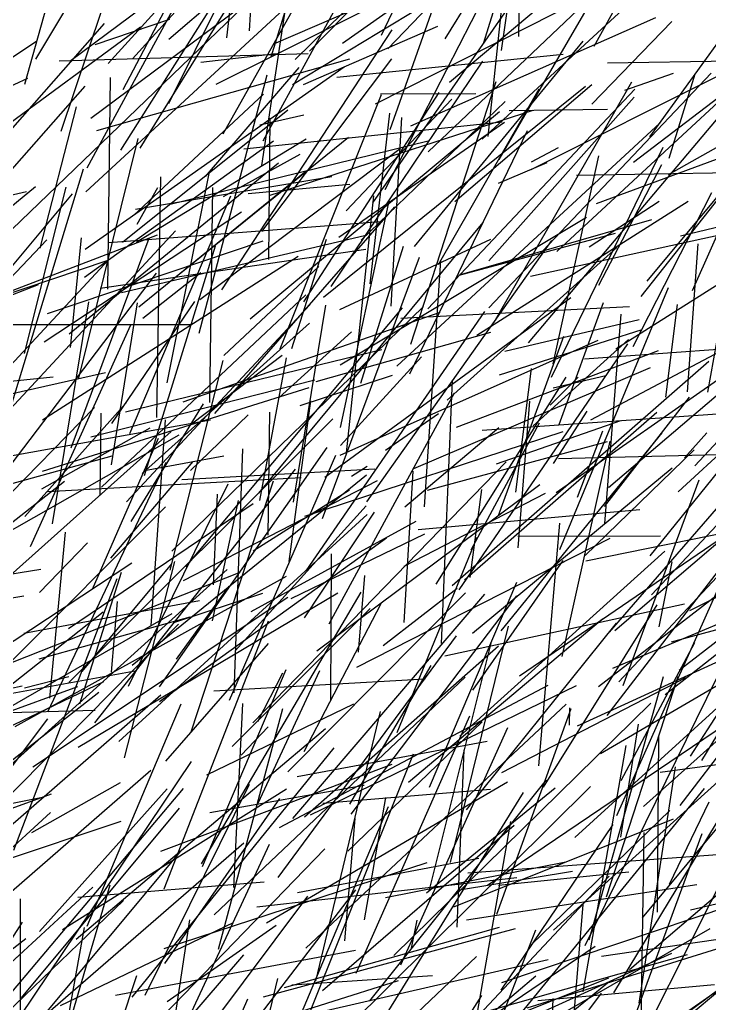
# Model space of a CAD drawing. Header units: metres. Extents: x 0 to 1019, y 0 to 619.
# Drawn here: x 414.9 to 465.7, y 482.3 to 554.7 of the extents above; entities that cross this region are included whole.
import ezdxf

# ---------------------------------------------------------------- set-up
doc = ezdxf.new("R2010")
doc.units = ezdxf.units.M

msp = doc.modelspace()

# ---------------------------------------------------------------- linework, layer by layer
at = {"color": 225}
for p, q in [((442.046, 552.544), (460.387, 571.81)), ((442.286, 533.599), (443.071, 547.486))]:
    msp.add_line(p, q, dxfattribs=at)
at = {"color": 11}
for p, q in [((446.253, 553.282), (457.627, 571.743)), ((429.243, 488.763), (447.718, 506.27)), ((413.572, 489.832), (424.582, 499.436))]:
    msp.add_line(p, q, dxfattribs=at)
at = {"color": 203}
for p, q in [((430.18, 553.36), (432.199, 570.921)), ((398.019, 542.352), (415.521, 550.401)), ((439.76, 507.019), (458.418, 516.51))]:
    msp.add_line(p, q, dxfattribs=at)
at = {"color": 33}
msp.add_line((435.21, 551.769), (455.021, 571.224), dxfattribs=at)
at = {"color": 197}
for p, q in [((423.222, 551.808), (440.428, 570.855)), ((431.853, 553.889), (432.718, 570.132)), ((454.474, 537.636), (470.048, 552.065)), ((460.687, 534.313), (470.053, 546.167))]:
    msp.add_line(p, q, dxfattribs=at)
at = {"color": 130}
for p, q in [((415.301, 549.942), (420.12, 567.072)), ((429.931, 541.672), (435.583, 544.79))]:
    msp.add_line(p, q, dxfattribs=at)
at = {"color": 249}
for p, q in [((416.109, 551.794), (424.776, 566.282)), ((458.753, 509.715), (470.676, 519.913))]:
    msp.add_line(p, q, dxfattribs=at)
at = {"color": 118}
for p, q in [((438.706, 552.974), (457.71, 566.369)), ((416.358, 507.617), (427.467, 510.72)), ((410.355, 491.937), (425.33, 504.985))]:
    msp.add_line(p, q, dxfattribs=at)
at = {"color": 57}
for p, q in [((418.623, 551.634), (437.259, 565.548)), ((413.477, 499.114), (430.196, 514.195))]:
    msp.add_line(p, q, dxfattribs=at)
at = {"color": 227}
msp.add_line((451.678, 553.459), (451.897, 565.448), dxfattribs=at)
at = {"color": 216}
for p, q in [((423.794, 545.234), (436.025, 564.99)), ((447.348, 501.936), (462.445, 515.568)), ((399.234, 498.33), (419.214, 505.577))]:
    msp.add_line(p, q, dxfattribs=at)
at = {"color": 171}
for p, q in [((432.859, 545.781), (443.321, 564.936)), ((437.289, 534.269), (456.592, 549.793)), ((422.423, 534.619), (440.317, 538.806))]:
    msp.add_line(p, q, dxfattribs=at)
at = {"color": 239}
for p, q in [((432.762, 543.972), (435.705, 563.54)), ((441.862, 522.997), (445.766, 525.69)), ((446.566, 479.425), (458.304, 484.134))]:
    msp.add_line(p, q, dxfattribs=at)
at = {"color": 36}
for p, q in [((450.414, 552.427), (451.987, 563.534)), ((438.543, 524.672), (442.147, 541.468)), ((416.738, 530.969), (431.251, 540.553)), ((435.878, 500.802), (441.535, 511.701)), ((434.191, 478.04), (442.084, 496.74)), ((444.9, 477.769), (462.953, 485.938))]:
    msp.add_line(p, q, dxfattribs=at)
at = {"color": 2}
msp.add_line((422.548, 549.569), (429.466, 562.732), dxfattribs=at)
at = {"color": 242}
for p, q in [((436.274, 552.393), (446.175, 562.475)), ((426.962, 526.555), (445.887, 533.16)), ((450.137, 479.427), (465.365, 498.073)), ((434.416, 483.429), (450.256, 487.858))]:
    msp.add_line(p, q, dxfattribs=at)
at = {"color": 141}
for p, q in [((445.005, 544.974), (463.249, 562.298)), ((438.424, 538.685), (450.634, 547.159)), ((437.232, 517.973), (444.378, 537.21))]:
    msp.add_line(p, q, dxfattribs=at)
at = {"color": 40}
for p, q in [((449.104, 553.021), (452.193, 562.901)), ((425.285, 478.399), (442.809, 483.939))]:
    msp.add_line(p, q, dxfattribs=at)
at = {"color": 186}
for p, q in [((461.32, 546.067), (473.117, 562.389)), ((432.615, 519.295), (434.575, 529.788)), ((440.965, 474.198), (452.945, 484.284))]:
    msp.add_line(p, q, dxfattribs=at)
at = {"color": 209}
for p, q in [((425.896, 553.267), (435.589, 561.616)), ((452.611, 544.229), (454.6, 545.282)), ((429.963, 529.979), (436.952, 536.518)), ((414.487, 493.532), (422.098, 513.531))]:
    msp.add_line(p, q, dxfattribs=at)
at = {"color": 107}
msp.add_line((425.901, 548.53), (432.422, 561.622), dxfattribs=at)
at = {"color": 167}
for p, q in [((442.202, 546.618), (447.541, 561.759)), ((457.065, 548.472), (462.954, 554.567))]:
    msp.add_line(p, q, dxfattribs=at)
at = {"color": 172}
for p, q in [((448.979, 545.906), (466.253, 561.844)), ((418.513, 509.851), (432.13, 519.06))]:
    msp.add_line(p, q, dxfattribs=at)
at = {"color": 138}
msp.add_line((421.435, 551.484), (429.411, 560.242), dxfattribs=at)
at = {"color": 54}
for p, q in [((435.021, 549.922), (451.943, 560.224)), ((464.334, 489.134), (475.105, 491.698)), ((430.621, 470.416), (433.94, 484.089))]:
    msp.add_line(p, q, dxfattribs=at)
at = {"color": 170}
msp.add_line((440.922, 541.222), (454.129, 560.229), dxfattribs=at)
at = {"color": 144}
for p, q in [((441.566, 553.564), (444.689, 560.161)), ((408.47, 476.266), (422.561, 489.839))]:
    msp.add_line(p, q, dxfattribs=at)
at = {"color": 132}
for p, q in [((441.846, 542.2), (451.104, 560.242)), ((462.918, 508.882), (482.837, 514.301))]:
    msp.add_line(p, q, dxfattribs=at)
at = {"color": 241}
for p, q in [((449.416, 546.093), (450.895, 560.133)), ((462.764, 544.493), (464.659, 550.717))]:
    msp.add_line(p, q, dxfattribs=at)
at = {"color": 173}
for p, q in [((420.163, 547.457), (436.733, 559.783)), ((456.61, 514.847), (469.837, 517.526)), ((462.101, 499.28), (475.656, 501.128)), ((458.436, 476.453), (465.194, 494.773))]:
    msp.add_line(p, q, dxfattribs=at)
at = {"color": 78}
for p, q in [((429.897, 546.289), (437.523, 559.836)), ((435.853, 533.928), (445.814, 549.341))]:
    msp.add_line(p, q, dxfattribs=at)
at = {"color": 168}
for p, q in [((446.585, 550.109), (457.988, 559.677)), ((459.201, 494.486), (460.502, 502.813))]:
    msp.add_line(p, q, dxfattribs=at)
at = {"color": 70}
for p, q in [((429.401, 549.946), (447.877, 559.171)), ((433.434, 551.962), (435.19, 557.603)), ((419.755, 537.798), (438.81, 551.231)), ((404.024, 517.707), (421.726, 522.578)), ((425.39, 471.921), (439.671, 490.601))]:
    msp.add_line(p, q, dxfattribs=at)
at = {"color": 98}
for p, q in [((414.373, 539.283), (434.072, 558.255)), ((421.721, 524.951), (427.821, 533.939)), ((436.026, 514.104), (449.172, 533.198))]:
    msp.add_line(p, q, dxfattribs=at)
at = {"color": 53}
for p, q in [((419.794, 542.031), (437.17, 558.066)), ((419.887, 543.796), (426.942, 556.8)), ((423.145, 517.751), (428.45, 526.395)), ((434.92, 512.068), (444.764, 516.843))]:
    msp.add_line(p, q, dxfattribs=at)
at = {"color": 177}
for p, q in [((441.137, 548.51), (460.734, 558.436)), ((405.869, 531.733), (421.374, 536.958)), ((458.292, 520.238), (468.199, 528.689))]:
    msp.add_line(p, q, dxfattribs=at)
at = {"color": 151}
for p, q in [((457.229, 552.751), (459.519, 556.907)), ((432.762, 539.104), (442.319, 551.814))]:
    msp.add_line(p, q, dxfattribs=at)
at = {"color": 140}
for p, q in [((450.23, 544.407), (456.985, 555.985)), ((433.63, 552.927), (439.68, 555.527)), ((425.796, 527.945), (428.887, 543.373))]:
    msp.add_line(p, q, dxfattribs=at)
at = {"color": 51}
for p, q in [((417.97, 546.488), (420.974, 555.413)), ((448.178, 515.662), (453.213, 525))]:
    msp.add_line(p, q, dxfattribs=at)
at = {"color": 148}
for p, q in [((422.381, 545.093), (428.8, 555.263)), ((416.608, 521.449), (436.252, 527.61)), ((419.363, 504.307), (422.424, 513.998)), ((458.609, 506.949), (475.639, 514.088)), ((407.371, 500.152), (426.155, 510.967))]:
    msp.add_line(p, q, dxfattribs=at)
at = {"color": 160}
for p, q in [((461.132, 535.433), (477.458, 555.087)), ((460.852, 496.748), (478.25, 512.348)), ((415.892, 499.666), (434.683, 512.156)), ((441.794, 481.2), (452.014, 497.792))]:
    msp.add_line(p, q, dxfattribs=at)
at = {"color": 133}
msp.add_line((413.699, 545.933), (421.182, 554.425), dxfattribs=at)
at = {"color": 198}
for p, q in [((420.472, 552.876), (425.99, 554.748)), ((450.644, 530.278), (460.552, 532.612)), ((447.685, 513.454), (461.852, 525.803)), ((452.851, 479.394), (458.208, 483.766))]:
    msp.add_line(p, q, dxfattribs=at)
at = {"color": 189}
for p, q in [((443.729, 546.871), (461.77, 554.856)), ((446.966, 541.31), (457.053, 549.936)), ((442.732, 502.207), (448.62, 516.577)), ((435.992, 486.314), (455.162, 504.293))]:
    msp.add_line(p, q, dxfattribs=at)
at = {"color": 72}
for p, q in [((408.9, 543.203), (423.815, 554.18)), ((438.271, 550.459), (454.948, 552.163)), ((452.394, 530.889), (466.233, 547.316)), ((420.161, 523.979), (436.655, 528.171)), ((461.443, 512.328), (475.923, 527.827))]:
    msp.add_line(p, q, dxfattribs=at)
at = {"color": 206}
for p, q in [((429.811, 534.802), (442.345, 553.945)), ((430.711, 505.132), (431.369, 523.088))]:
    msp.add_line(p, q, dxfattribs=at)
at = {"color": 46}
for p, q in [((435.834, 549.919), (445.709, 554.221)), ((423.948, 521.282), (436.276, 532.353)), ((445.088, 490.517), (449.643, 508.781))]:
    msp.add_line(p, q, dxfattribs=at)
at = {"color": 113}
for p, q in [((460.118, 544.214), (472.996, 554.014)), ((436.136, 481.221), (443.921, 500.626))]:
    msp.add_line(p, q, dxfattribs=at)
at = {"color": 237}
for p, q in [((396.389, 539.866), (416.191, 553.144)), ((444.95, 520.053), (458.2, 523.63))]:
    msp.add_line(p, q, dxfattribs=at)
at = {"color": 17}
for p, q in [((444, 537.994), (456.417, 553.125)), ((452.593, 543.666), (466.618, 550.677))]:
    msp.add_line(p, q, dxfattribs=at)
at = {"color": 31}
for p, q in [((462.703, 543.299), (480.228, 553.234)), ((459.042, 505.944), (476.629, 524.732)), ((460.785, 488.539), (473.865, 504.295)), ((414.969, 481.295), (427.583, 500.054)), ((432.38, 489.36), (451.546, 491.518))]:
    msp.add_line(p, q, dxfattribs=at)
at = {"color": 45}
msp.add_line((464.462, 534.75), (472.617, 553.116), dxfattribs=at)
at = {"color": 43}
for p, q in [((417.829, 551.67), (436.169, 552.218)), ((423.046, 524.214), (430.472, 541.732)), ((440.494, 519.196), (454.107, 538.437)), ((463.569, 496.812), (472.736, 508.831)), ((439.694, 484.481), (448.066, 503.433))]:
    msp.add_line(p, q, dxfattribs=at)
at = {"color": 244}
for p, q in [((428.268, 551.575), (433.801, 552.215)), ((450.195, 542.663), (453.78, 544.17)), ((423.587, 539.65), (425.09, 542.351))]:
    msp.add_line(p, q, dxfattribs=at)
at = {"color": 152}
msp.add_line((420.607, 546.542), (439.238, 551.813), dxfattribs=at)
at = {"color": 42}
for p, q in [((437.852, 535.059), (449.036, 551.64)), ((430.696, 490.779), (431.361, 504.348))]:
    msp.add_line(p, q, dxfattribs=at)
at = {"color": 56}
for p, q in [((458.209, 551.515), (473.736, 551.767)), ((428.2, 534.091), (442.94, 545.22))]:
    msp.add_line(p, q, dxfattribs=at)
at = {"color": 95}
for p, q in [((428.135, 531.622), (433.157, 550.647)), ((454.652, 524.876), (457.917, 533.873)), ((452.727, 524.792), (459.746, 531.15)), ((432.085, 502.907), (450.747, 522.141)), ((396.509, 511.083), (416.482, 514.226)), ((413.306, 506.957), (431.154, 514.008))]:
    msp.add_line(p, q, dxfattribs=at)
at = {"color": 80}
msp.add_line((428.606, 543.145), (435.508, 551.174), dxfattribs=at)
at = {"color": 55}
for p, q in [((449.463, 533.486), (465.854, 550.762)), ((446.242, 507.838), (463.879, 511.685)), ((443.15, 463.52), (457.776, 483.003))]:
    msp.add_line(p, q, dxfattribs=at)
at = {"color": 136}
for p, q in [((459.477, 549.504), (463.082, 550.758)), ((465.164, 500.137), (472.27, 511.908))]:
    msp.add_line(p, q, dxfattribs=at)
at = {"color": 254}
for p, q in [((421.406, 534.862), (421.621, 550.446)), ((417.138, 504.731), (418.291, 516.955)), ((431.227, 500.521), (433.223, 502.613))]:
    msp.add_line(p, q, dxfattribs=at)
at = {"color": 37}
for p, q in [((443.726, 530.809), (450.011, 550.143)), ((450.982, 548.003), (458.213, 548.098)), ((438.496, 533.351), (449.612, 538.524)), ((411.339, 522.061), (428.978, 525.237)), ((416.962, 519.954), (435.657, 520.99)), ((460.656, 477.357), (460.904, 494.829))]:
    msp.add_line(p, q, dxfattribs=at)
at = {"color": 24}
for p, q in [((449.858, 532.413), (459.992, 550.118)), ((457.992, 518.841), (464.245, 526.886)), ((430.782, 508.205), (440.445, 518.904)), ((417.835, 466.87), (423.54, 484.308))]:
    msp.add_line(p, q, dxfattribs=at)
at = {"color": 207}
msp.add_line((407.987, 536.436), (419.737, 549.793), dxfattribs=at)
at = {"color": 196}
for p, q in [((423.336, 540.299), (432.869, 549.226)), ((436.732, 483.888), (441.49, 503.746))]:
    msp.add_line(p, q, dxfattribs=at)
at = {"color": 58}
msp.add_line((434.099, 530.448), (441.562, 549.18), dxfattribs=at)
at = {"color": 38}
for p, q in [((441.502, 549.232), (448.511, 549.253)), ((458.892, 496.094), (467.815, 516.063))]:
    msp.add_line(p, q, dxfattribs=at)
at = {"color": 217}
msp.add_line((444.985, 533.412), (460.229, 549.583), dxfattribs=at)
at = {"color": 94}
for p, q in [((445.771, 536.676), (453.187, 549.605)), ((403.783, 501.873), (423.187, 514.708)), ((452.29, 481.921), (471.572, 487.919))]:
    msp.add_line(p, q, dxfattribs=at)
at = {"color": 87}
for p, q in [((438.955, 540.612), (446.743, 548.834)), ((456.853, 537.974), (462.016, 541.331))]:
    msp.add_line(p, q, dxfattribs=at)
at = {"color": 121}
msp.add_line((440.079, 538.455), (450.669, 548.67), dxfattribs=at)
at = {"color": 182}
for p, q in [((449.477, 536.93), (460.168, 548.992)), ((408.673, 529.742), (418.821, 541.867)), ((456.004, 519.528), (457.875, 524.412)), ((450.311, 478.891), (465.761, 487.768))]:
    msp.add_line(p, q, dxfattribs=at)
at = {"color": 71}
for p, q in [((416.424, 537.882), (419.116, 548.29)), ((415.218, 509.521), (428.172, 511.925))]:
    msp.add_line(p, q, dxfattribs=at)
at = {"color": 26}
for p, q in [((422.491, 538.319), (434.665, 548.06)), ((435.591, 526.28), (442.389, 528.508))]:
    msp.add_line(p, q, dxfattribs=at)
at = {"color": 176}
msp.add_line((431.891, 532.668), (450.262, 547.941), dxfattribs=at)
at = {"color": 14}
for p, q in [((433.297, 541.75), (452.735, 548.027)), ((434.957, 530.475), (437.527, 538.527)), ((453.994, 526.306), (456.062, 528.365)), ((448.978, 524.461), (468.711, 525.841))]:
    msp.add_line(p, q, dxfattribs=at)
at = {"color": 142}
for p, q in [((440.745, 535.235), (442.181, 547.817)), ((450.38, 509.691), (462.231, 524.273))]:
    msp.add_line(p, q, dxfattribs=at)
at = {"color": 153}
for p, q in [((431.42, 545.179), (450.459, 547.181)), ((437.406, 520.996), (455.523, 534.229))]:
    msp.add_line(p, q, dxfattribs=at)
at = {"color": 127}
for p, q in [((432.606, 546.957), (435.852, 547.692)), ((429.298, 525.702), (442.543, 540.912)), ((450.034, 522), (459.204, 525.188)), ((447.137, 487.861), (447.662, 500.933)), ((440.325, 488.401), (441.886, 497.42)), ((438.225, 473.514), (457.293, 486.474))]:
    msp.add_line(p, q, dxfattribs=at)
at = {"color": 247}
for p, q in [((433.278, 537.028), (433.361, 547.449)), ((425.685, 500.093), (433.236, 508.745))]:
    msp.add_line(p, q, dxfattribs=at)
at = {"color": 28}
for p, q in [((442.689, 529.182), (462.086, 547.099)), ((422.71, 525.806), (441.595, 530.4)), ((464.316, 500.46), (476.96, 520.085))]:
    msp.add_line(p, q, dxfattribs=at)
at = {"color": 92}
msp.add_line((457.39, 541.164), (473.173, 547.007), dxfattribs=at)
at = {"color": 44}
for p, q in [((443.66, 528.613), (452.318, 546.531)), ((435.924, 518.127), (454.939, 524.375)), ((464.284, 511.18), (468.13, 513.136)), ((434.677, 499.31), (447.754, 512.476))]:
    msp.add_line(p, q, dxfattribs=at)
at = {"color": 165}
msp.add_line((419.28, 528.296), (423.646, 545.956), dxfattribs=at)
at = {"color": 84}
msp.add_line((419.71, 535.725), (433.614, 545.784), dxfattribs=at)
at = {"color": 22}
for p, q in [((423.501, 538.312), (436.026, 545.914)), ((432.544, 519.824), (449.062, 539.772)), ((402.308, 483.792), (417.009, 503.198))]:
    msp.add_line(p, q, dxfattribs=at)
at = {"color": 12}
for p, q in [((425.904, 541.097), (445.016, 545.789)), ((437.72, 479.146), (456.95, 498.233))]:
    msp.add_line(p, q, dxfattribs=at)
at = {"color": 15}
for p, q in [((426.657, 535.954), (439.146, 546.043)), ((447.496, 535.966), (461.483, 539.982)), ((447.925, 491.856), (466.317, 493.224))]:
    msp.add_line(p, q, dxfattribs=at)
at = {"color": 65}
for p, q in [((454.098, 528.364), (462.307, 545.304)), ((418.075, 487.703), (434.565, 498.046))]:
    msp.add_line(p, q, dxfattribs=at)
at = {"color": 229}
for p, q in [((418.573, 531.571), (433.973, 544.168)), ((463.888, 522.424), (465.52, 524.261))]:
    msp.add_line(p, q, dxfattribs=at)
at = {"color": 178}
msp.add_line((454.221, 529.343), (457.561, 544.664), dxfattribs=at)
at = {"color": 175}
for p, q in [((413.866, 524.779), (419.623, 543.713)), ((444.728, 518.822), (445.939, 536.969)), ((428.315, 492.539), (440.069, 512.539))]:
    msp.add_line(p, q, dxfattribs=at)
at = {"color": 101}
msp.add_line((423.693, 533.546), (435.888, 543.468), dxfattribs=at)
at = {"color": 81}
for p, q in [((455.92, 543.257), (474.673, 543.559)), ((416.389, 512.503), (419.921, 516.181)), ((401.828, 503.366), (420.477, 503.837))]:
    msp.add_line(p, q, dxfattribs=at)
at = {"color": 180}
for p, q in [((457.576, 535.144), (462.219, 544.027)), ((456.562, 515.238), (464.591, 523.009))]:
    msp.add_line(p, q, dxfattribs=at)
at = {"color": 123}
msp.add_line((423.464, 540.754), (437.908, 543.162), dxfattribs=at)
at = {"color": 96}
msp.add_line((425.031, 525.392), (425.314, 543.132), dxfattribs=at)
at = {"color": 19}
for p, q in [((463.598, 538.771), (479.508, 542.67)), ((431.752, 541.902), (439.247, 542.59)), ((439.231, 496.926), (445.227, 507.14))]:
    msp.add_line(p, q, dxfattribs=at)
at = {"color": 7}
for p, q in [((397.47, 537.912), (415.416, 542.044)), ((451.633, 515.795), (452.494, 526.6)), ((419.904, 487.929), (426.826, 504.305)), ((434.959, 483.625), (445.328, 484.297))]:
    msp.add_line(p, q, dxfattribs=at)
at = {"color": 131}
for p, q in [((403.684, 532.269), (416.096, 542.417)), ((443.944, 521.647), (461.372, 529.075))]:
    msp.add_line(p, q, dxfattribs=at)
at = {"color": 50}
for p, q in [((415.288, 530.119), (418.348, 542.369)), ((446.412, 526.666), (458.901, 537.912)), ((422.801, 519.185), (436.301, 533.707)), ((454.919, 471.408), (456.411, 489.538))]:
    msp.add_line(p, q, dxfattribs=at)
at = {"color": 63}
for p, q in [((428.917, 526.501), (429.139, 542.331)), ((417.352, 517.557), (420.011, 533.93)), ((434.762, 514.806), (436.376, 526.619)), ((453.631, 466.095), (454.208, 482.611))]:
    msp.add_line(p, q, dxfattribs=at)
at = {"color": 221}
for p, q in [((460.095, 530.64), (465.888, 541.973)), ((447.29, 512.696), (459.7, 530.835)), ((461.889, 488.968), (461.986, 501.908))]:
    msp.add_line(p, q, dxfattribs=at)
at = {"color": 205}
for p, q in [((465.605, 527.271), (468.237, 542.026)), ((414.213, 532.238), (427.481, 532.239)), ((412.949, 484.032), (420.308, 490.803))]:
    msp.add_line(p, q, dxfattribs=at)
at = {"color": 215}
for p, q in [((438.999, 522.789), (441.007, 541.716)), ((438.692, 466.787), (448.956, 482.832))]:
    msp.add_line(p, q, dxfattribs=at)
at = {"color": 194}
for p, q in [((448.594, 531.456), (464.144, 541.344)), ((424.615, 510.046), (425.666, 525.237)), ((422.645, 500.339), (426.362, 514.79)), ((459.828, 484.739), (477.239, 499.641))]:
    msp.add_line(p, q, dxfattribs=at)
at = {"color": 100}
msp.add_line((421.501, 538.286), (441.488, 539.829), dxfattribs=at)
at = {"color": 162}
for p, q in [((438.519, 529.286), (456.659, 540.162)), ((416.624, 481.223), (431.435, 494.081)), ((457.761, 485.727), (477.503, 488.63))]:
    msp.add_line(p, q, dxfattribs=at)
at = {"color": 116}
for p, q in [((452.532, 535.815), (471.887, 540.049)), ((462.012, 509.972), (462.985, 514.779)), ((435.993, 481.393), (453.843, 485.478))]:
    msp.add_line(p, q, dxfattribs=at)
at = {"color": 48}
for p, q in [((409.879, 521.34), (426.388, 539.159)), ((440.709, 482.448), (453.724, 498.712)), ((437.231, 483.193), (451.347, 495.367))]:
    msp.add_line(p, q, dxfattribs=at)
at = {"color": 32}
for p, q in [((404.102, 524.999), (416.913, 538.496)), ((436.35, 496.137), (455.923, 505.661))]:
    msp.add_line(p, q, dxfattribs=at)
at = {"color": 88}
msp.add_line((406.98, 531.936), (425.077, 538.864), dxfattribs=at)
at = {"color": 103}
for p, q in [((416.983, 533.048), (432.859, 538.402)), ((443.232, 510.313), (443.908, 521.448))]:
    msp.add_line(p, q, dxfattribs=at)
at = {"color": 228}
for p, q in [((418.661, 530.544), (419.469, 538.624)), ((460.553, 482.263), (463.224, 499.682))]:
    msp.add_line(p, q, dxfattribs=at)
at = {"color": 145}
for p, q in [((418.709, 523.177), (424.47, 538.605)), ((425.213, 504.49), (441.948, 516.548)), ((415.825, 494.836), (422.344, 498.509)), ((418.599, 470.875), (431.422, 485.827))]:
    msp.add_line(p, q, dxfattribs=at)
at = {"color": 192}
for p, q in [((447.284, 535.878), (458.797, 538.966)), ((438.561, 523.327), (444.519, 529.873)), ((451.743, 506.382), (468.163, 517.616))]:
    msp.add_line(p, q, dxfattribs=at)
at = {"color": 16}
msp.add_line((458.83, 530.453), (472.272, 538.961), dxfattribs=at)
at = {"color": 60}
msp.add_line((420.852, 534.915), (440.408, 537.801), dxfattribs=at)
at = {"color": 39}
msp.add_line((424.122, 521.14), (429.35, 538.049), dxfattribs=at)
at = {"color": 137}
for p, q in [((440.046, 527.926), (443.181, 538.026)), ((414.979, 471.065), (414.995, 489.94))]:
    msp.add_line(p, q, dxfattribs=at)
at = {"color": 128}
for p, q in [((464.103, 527.29), (464.894, 538.202)), ((419.538, 506.699), (426.123, 514.633))]:
    msp.add_line(p, q, dxfattribs=at)
at = {"color": 89}
for p, q in [((408.111, 522.668), (421.475, 537.001)), ((443.228, 514.453), (453.634, 519.823))]:
    msp.add_line(p, q, dxfattribs=at)
at = {"color": 125}
for p, q in [((416.613, 525.22), (435.429, 537.281)), ((456.978, 525.224), (467.825, 530.966)), ((419.077, 486.985), (437.436, 502.494))]:
    msp.add_line(p, q, dxfattribs=at)
at = {"color": 231}
for p, q in [((410.483, 516.95), (424.997, 536.023)), ((427.166, 514.395), (443.112, 533.484)), ((429.562, 486.236), (434.302, 503.957))]:
    msp.add_line(p, q, dxfattribs=at)
at = {"color": 184}
for p, q in [((423.997, 532.706), (428.262, 536.078)), ((454.227, 522.007), (456.722, 525.857)), ((462.768, 491.034), (465.704, 497.093))]:
    msp.add_line(p, q, dxfattribs=at)
at = {"color": 218}
for p, q in [((397.874, 528.127), (416.319, 535.191)), ((421.684, 521.908), (423.593, 533.842)), ((457.554, 505.582), (470.122, 515.309)), ((411.993, 503.918), (421.068, 511.099)), ((455.406, 502.744), (455.445, 504.028))]:
    msp.add_line(p, q, dxfattribs=at)
at = {"color": 117}
for p, q in [((454.708, 515.672), (462.698, 534.973)), ((456.509, 529.715), (470.211, 530.709))]:
    msp.add_line(p, q, dxfattribs=at)
at = {"color": 5}
for p, q in [((420.951, 520.273), (435.997, 534.431)), ((447.102, 524.695), (461.97, 530.332)), ((433.234, 516.743), (433.334, 525.796)), ((419.22, 501.129), (438.342, 512.475))]:
    msp.add_line(p, q, dxfattribs=at)
at = {"color": 21}
for p, q in [((426.141, 515.559), (444.653, 533.565)), ((459.221, 477.965), (476.648, 490.915))]:
    msp.add_line(p, q, dxfattribs=at)
at = {"color": 248}
for p, q in [((435.085, 519.17), (437.476, 533.664)), ((456.002, 502.691), (474.763, 511.292)), ((429.212, 505.266), (444.794, 506.164)), ((434.316, 472.218), (448.575, 485.708))]:
    msp.add_line(p, q, dxfattribs=at)
at = {"color": 255}
for p, q in [((442.981, 532.723), (459.834, 533.586)), ((403.358, 503.078), (415.101, 505.649))]:
    msp.add_line(p, q, dxfattribs=at)
at = {"color": 13}
msp.add_line((462.497, 526.903), (463.361, 533.733), dxfattribs=at)
at = {"color": 202}
for p, q in [((458.014, 517.584), (459.222, 533.015)), ((427.683, 525), (434.25, 530)), ((444.271, 517.163), (460.602, 518.618))]:
    msp.add_line(p, q, dxfattribs=at)
at = {"color": 18}
msp.add_line((464.653, 521.83), (474.634, 532.677), dxfattribs=at)
at = {"color": 181}
for p, q in [((415.729, 515.899), (423.106, 532.216)), ((432.883, 482.731), (451.433, 487.769))]:
    msp.add_line(p, q, dxfattribs=at)
at = {"color": 112}
msp.add_line((450.258, 528.539), (460.771, 531.891), dxfattribs=at)
at = {"color": 174}
for p, q in [((434.025, 526.875), (439.367, 531.719)), ((454.875, 507.807), (458.411, 523.648)), ((422.939, 505.605), (430.267, 520.505))]:
    msp.add_line(p, q, dxfattribs=at)
at = {"color": 169}
for p, q in [((436.765, 528.059), (449.61, 531.678)), ((415.286, 505.497), (418.543, 506.332))]:
    msp.add_line(p, q, dxfattribs=at)
at = {"color": 252}
msp.add_line((438.531, 522.632), (457.536, 531.101), dxfattribs=at)
at = {"color": 6}
msp.add_line((450.174, 518.184), (454.985, 531.402), dxfattribs=at)
at = {"color": 69}
for p, q in [((426.007, 514.164), (429.913, 529.59)), ((420.468, 502.915), (435.226, 521.595)), ((456.431, 483.108), (459.584, 501.243))]:
    msp.add_line(p, q, dxfattribs=at)
at = {"color": 226}
for p, q in [((446.774, 513.018), (465.668, 529.551)), ((445.596, 468.912), (452.94, 487.664))]:
    msp.add_line(p, q, dxfattribs=at)
at = {"color": 193}
for p, q in [((451.455, 519.903), (452.623, 529)), ((404.125, 510.415), (415.233, 512.262))]:
    msp.add_line(p, q, dxfattribs=at)
at = {"color": 233}
for p, q in [((454.426, 519.868), (468.258, 529.551)), ((428.718, 499.087), (439.533, 504.3))]:
    msp.add_line(p, q, dxfattribs=at)
at = {"color": 214}
for p, q in [((401.877, 524.337), (421.235, 528.708)), ((430.366, 504.577), (438.216, 522.62)), ((409.484, 479.461), (415.125, 488.234))]:
    msp.add_line(p, q, dxfattribs=at)
at = {"color": 232}
msp.add_line((403.763, 527.016), (417.385, 528.396), dxfattribs=at)
at = {"color": 222}
msp.add_line((445.595, 513.131), (455.179, 528.369), dxfattribs=at)
at = {"color": 250}
for p, q in [((445.977, 508.744), (446.8, 528.155)), ((454.219, 527.583), (458.095, 528.494))]:
    msp.add_line(p, q, dxfattribs=at)
at = {"color": 230}
msp.add_line((461.354, 515.223), (472.134, 528.545), dxfattribs=at)
at = {"color": 236}
for p, q in [((437.716, 510.203), (446.95, 527.214)), ((441.692, 508.606), (447.143, 512.833))]:
    msp.add_line(p, q, dxfattribs=at)
at = {"color": 83}
for p, q in [((407.037, 512.425), (420.433, 526.147)), ((463.409, 519.929), (469.705, 525.721)), ((433.963, 491.53), (447.091, 509.313)), ((408.934, 482.025), (415.373, 487.028))]:
    msp.add_line(p, q, dxfattribs=at)
at = {"color": 85}
for p, q in [((415.31, 518.116), (422.778, 526.488)), ((458.363, 509.592), (467.514, 520.164))]:
    msp.add_line(p, q, dxfattribs=at)
at = {"color": 62}
msp.add_line((418.552, 505.873), (437.995, 525.304), dxfattribs=at)
at = {"color": 224}
for p, q in [((420.851, 519.666), (420.937, 525.723)), ((448.102, 513.608), (448.947, 520.099)), ((425.57, 486.295), (444.937, 492.637))]:
    msp.add_line(p, q, dxfattribs=at)
at = {"color": 9}
for p, q in [((427.51, 521.499), (431.76, 525.595)), ((421.644, 515.048), (427.693, 522.169)), ((432.489, 496.992), (437.029, 506.767)), ((439.088, 493.466), (448.975, 502.984))]:
    msp.add_line(p, q, dxfattribs=at)
at = {"color": 185}
msp.add_line((416.546, 520.142), (424.53, 524.649), dxfattribs=at)
at = {"color": 155}
for p, q in [((443.292, 518.815), (450.203, 524.669)), ((458.195, 503.461), (471.117, 520.293)), ((432.458, 503.011), (434.294, 506.591))]:
    msp.add_line(p, q, dxfattribs=at)
at = {"color": 211}
for p, q in [((409.551, 509.595), (426.084, 524.366)), ((456.862, 486.929), (462.333, 506.329))]:
    msp.add_line(p, q, dxfattribs=at)
at = {"color": 200}
msp.add_line((411.708, 515.632), (426.671, 524.123), dxfattribs=at)
at = {"color": 220}
for p, q in [((420.294, 512.75), (425.15, 523.878)), ((424.157, 482.844), (431.852, 498.407)), ((416.335, 473.104), (421.6, 490.973))]:
    msp.add_line(p, q, dxfattribs=at)
at = {"color": 49}
for p, q in [((425.229, 505.559), (437.561, 523.203)), ((402.732, 483.088), (417.193, 496.316)), ((446.904, 489.351), (463.061, 495.846)), ((420.393, 476.078), (437.397, 493.631))]:
    msp.add_line(p, q, dxfattribs=at)
at = {"color": 66}
for p, q in [((424.109, 521.493), (429.949, 522.576)), ((410.825, 501.025), (421.133, 505.962))]:
    msp.add_line(p, q, dxfattribs=at)
at = {"color": 75}
for p, q in [((454.611, 522.378), (468.889, 522.746)), ((432.119, 515.588), (439.208, 520.065))]:
    msp.add_line(p, q, dxfattribs=at)
at = {"color": 109}
for p, q in [((417.006, 503.724), (425.715, 522.101)), ((437.833, 504.557), (437.886, 515.37)), ((435.394, 490.421), (448.734, 492.935))]:
    msp.add_line(p, q, dxfattribs=at)
at = {"color": 154}
for p, q in [((426.87, 520.845), (441.087, 521.623)), ((435.031, 495.875), (449.183, 512.389))]:
    msp.add_line(p, q, dxfattribs=at)
at = {"color": 108}
for p, q in [((439.368, 521.073), (440.514, 521.822)), ((443.77, 486.323), (444.191, 488.388))]:
    msp.add_line(p, q, dxfattribs=at)
at = {"color": 105}
for p, q in [((448.269, 509.517), (462.979, 521.703)), ((458.137, 490.101), (463.42, 506.329)), ((425.797, 482.395), (433.801, 488.017))]:
    msp.add_line(p, q, dxfattribs=at)
at = {"color": 47}
for p, q in [((423.212, 507.158), (440.46, 521.179)), ((414.01, 507.144), (425.672, 518.832)), ((429.117, 510.422), (431.028, 519.296))]:
    msp.add_line(p, q, dxfattribs=at)
at = {"color": 161}
for p, q in [((404.76, 510.197), (418.232, 520.709)), ((397.537, 493.628), (416.486, 497.411)), ((447.16, 490.587), (455.639, 491.989))]:
    msp.add_line(p, q, dxfattribs=at)
at = {"color": 104}
for p, q in [((426.976, 513.407), (441.282, 520.752)), ((453.51, 498.179), (461.874, 511.594))]:
    msp.add_line(p, q, dxfattribs=at)
at = {"color": 199}
msp.add_line((427.544, 502.253), (433.617, 520.731), dxfattribs=at)
at = {"color": 156}
for p, q in [((436.809, 508.216), (453.229, 520.472)), ((428.385, 492.336), (434.549, 506.829))]:
    msp.add_line(p, q, dxfattribs=at)
at = {"color": 41}
for p, q in [((459.36, 505.658), (464.953, 520.813)), ((457.705, 500.664), (470.753, 508.272))]:
    msp.add_line(p, q, dxfattribs=at)
at = {"color": 219}
msp.add_line((462.448, 505.003), (482.046, 520.423), dxfattribs=at)
at = {"color": 74}
for p, q in [((429.202, 513.072), (429.502, 519.756)), ((434.062, 495.193), (453.851, 505.678))]:
    msp.add_line(p, q, dxfattribs=at)
at = {"color": 59}
for p, q in [((422.234, 501.549), (440.507, 518.252)), ((439.324, 496.175), (451.525, 512.275)), ((442.987, 485.094), (450.869, 502.561))]:
    msp.add_line(p, q, dxfattribs=at)
at = {"color": 166}
for p, q in [((435.896, 510.658), (441.053, 518.426)), ((407.372, 490.668), (422.394, 495.662))]:
    msp.add_line(p, q, dxfattribs=at)
at = {"color": 213}
for p, q in [((431.971, 511.117), (444.116, 517.756)), ((421.981, 482.864), (439.657, 486.16))]:
    msp.add_line(p, q, dxfattribs=at)
at = {"color": 223}
for p, q in [((453.147, 499.734), (454.71, 517.616)), ((459.228, 498.655), (464.642, 508.817)), ((441.859, 490.059), (455.139, 492.673))]:
    msp.add_line(p, q, dxfattribs=at)
at = {"color": 208}
for p, q in [((451.618, 516.665), (462.126, 516.691)), ((423.21, 482.696), (438.077, 501.063)), ((461.675, 479.984), (477.16, 490.738)), ((453.277, 472.198), (472.489, 488.278))]:
    msp.add_line(p, q, dxfattribs=at)
at = {"color": 30}
msp.add_line((463.484, 506.788), (476.271, 516.703), dxfattribs=at)
at = {"color": 79}
for p, q in [((448.287, 505.321), (454.958, 514.866)), ((413.465, 499.468), (420.741, 505.178))]:
    msp.add_line(p, q, dxfattribs=at)
at = {"color": 204}
for p, q in [((414.59, 502.632), (434.583, 513.712)), ((435.892, 495.977), (450.192, 508.587))]:
    msp.add_line(p, q, dxfattribs=at)
at = {"color": 195}
msp.add_line((439.871, 508.116), (440.351, 513.763), dxfattribs=at)
at = {"color": 120}
for p, q in [((426.48, 507.6), (430.356, 512.977)), ((442.471, 485.772), (461.394, 504.373))]:
    msp.add_line(p, q, dxfattribs=at)
at = {"color": 99}
msp.add_line((445.101, 498.176), (451.536, 513.28), dxfattribs=at)
at = {"color": 4}
msp.add_line((426.278, 510.297), (432.821, 512.463), dxfattribs=at)
at = {"color": 235}
for p, q in [((421.68, 506.634), (422.125, 511.842)), ((450.428, 499.249), (463.971, 506.261))]:
    msp.add_line(p, q, dxfattribs=at)
at = {"color": 129}
for p, q in [((430.567, 501.178), (440.744, 511.334)), ((425.308, 493.451), (442.355, 499.87)), ((415.124, 479.476), (426.802, 493.464))]:
    msp.add_line(p, q, dxfattribs=at)
at = {"color": 179}
for p, q in [((455.801, 494.471), (473.951, 511.007)), ((438.876, 486.86), (439.637, 495.855))]:
    msp.add_line(p, q, dxfattribs=at)
at = {"color": 61}
for p, q in [((408.154, 491.455), (426.609, 510.191)), ((425.556, 490.674), (433.256, 510.416))]:
    msp.add_line(p, q, dxfattribs=at)
at = {"color": 183}
for p, q in [((443.563, 498.537), (457.848, 510.571)), ((444.894, 490.39), (454.369, 498.119))]:
    msp.add_line(p, q, dxfattribs=at)
at = {"color": 52}
msp.add_line((446.65, 492.634), (450.921, 510.04), dxfattribs=at)
at = {"color": 246}
for p, q in [((447.824, 496.502), (458.865, 510.259)), ((419.211, 490.062), (432.92, 491.193))]:
    msp.add_line(p, q, dxfattribs=at)
at = {"color": 245}
msp.add_line((412.667, 504.785), (423.547, 506.768), dxfattribs=at)
at = {"color": 253}
msp.add_line((456.576, 486.511), (466.26, 506.221), dxfattribs=at)
at = {"color": 126}
for p, q in [((454.233, 487.639), (473.294, 504.874)), ((415.056, 482.648), (426.705, 496.621))]:
    msp.add_line(p, q, dxfattribs=at)
at = {"color": 134}
msp.add_line((450.07, 488.81), (455.529, 503.961), dxfattribs=at)
at = {"color": 158}
msp.add_line((449.37, 490.964), (466.973, 502.875), dxfattribs=at)
at = {"color": 3}
msp.add_line((458.673, 483.019), (470.486, 502.57), dxfattribs=at)
at = {"color": 187}
msp.add_line((435.35, 498.968), (449.338, 501.566), dxfattribs=at)
at = {"color": 20}
for p, q in [((433.104, 488.18), (450.855, 498.555)), ((444.052, 476.407), (458.33, 491.618))]:
    msp.add_line(p, q, dxfattribs=at)
at = {"color": 93}
msp.add_line((410.564, 478.59), (426.977, 498.084), dxfattribs=at)
at = {"color": 73}
msp.add_line((416.38, 487.538), (425.774, 498.063), dxfattribs=at)
at = {"color": 86}
for p, q in [((428.916, 496.306), (440.296, 498.322)), ((437.248, 497), (449.594, 498.037)), ((427.63, 478.76), (436.144, 490.143))]:
    msp.add_line(p, q, dxfattribs=at)
at = {"color": 122}
msp.add_line((401.853, 492.108), (417.273, 497.689), dxfattribs=at)
at = {"color": 139}
msp.add_line((425.608, 485.198), (434.083, 497.343), dxfattribs=at)
at = {"color": 76}
msp.add_line((452.622, 486.589), (462.805, 496.457), dxfattribs=at)
at = {"color": 29}
msp.add_line((447.826, 476.871), (451.084, 495.652), dxfattribs=at)
at = {"color": 243}
msp.add_line((459.901, 477.991), (468.984, 496.014), dxfattribs=at)
at = {"color": 1}
msp.add_line((450.371, 483.219), (458.639, 495.428), dxfattribs=at)
at = {"color": 25}
msp.add_line((424.496, 474.967), (433.33, 493.979), dxfattribs=at)
at = {"color": 149}
msp.add_line((450.182, 490.961), (459.787, 491.948), dxfattribs=at)
at = {"color": 146}
msp.add_line((447.823, 488.395), (464.797, 491.009), dxfattribs=at)
at = {"color": 27}
msp.add_line((450.433, 483.784), (468.406, 489.828), dxfattribs=at)
at = {"color": 143}
msp.add_line((425.277, 474.038), (427.445, 488.41), dxfattribs=at)
at = {"color": 201}
msp.add_line((417.205, 473.918), (419.695, 487.84), dxfattribs=at)
at = {"color": 251}
msp.add_line((417.94, 482.088), (430.669, 488.201), dxfattribs=at)
at = {"color": 102}
msp.add_line((448.84, 481.526), (464.105, 485.846), dxfattribs=at)
at = {"color": 35}
msp.add_line((453.073, 482.462), (466.087, 483.651), dxfattribs=at)
at = {"color": 10}
msp.add_line((425.338, 467.727), (431.714, 482.592), dxfattribs=at)

doc.saveas('drawing.dxf')
